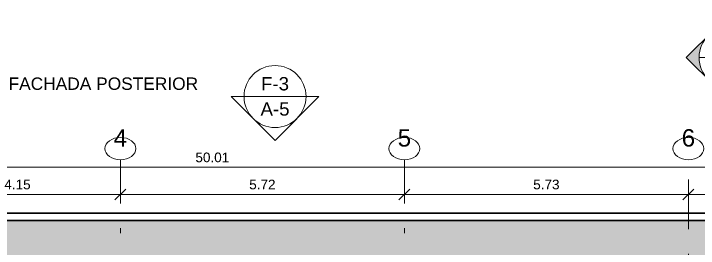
# Model space of a CAD drawing. Header units: inches. Extents: x 99003 to 99155, y 101852 to 101926.
# Drawn here: x 99029.59 to 99043.39, y 101921.04 to 101925.77 of the extents above; entities that cross this region are included whole.
import ezdxf
from ezdxf.enums import TextEntityAlignment as Align

# ---------------------------------------------------------------- set-up
doc = ezdxf.new("R2010")
doc.units = ezdxf.units.IN
doc.header["$MEASUREMENT"] = 0
doc.linetypes.add('DASHDOTX2', pattern=[2, 1, -0.5, 0, -0.5])
for name, color, linetype, lineweight in [('A_ACHU-1', 253, 'Continuous', 0), ('A_EJES', 75, 'DASHDOTX2', 5), ('A_MURO-ANTE', 7, 'Continuous', 30), ('A_TEXT', 154, 'Continuous', 0), ('A_TEXT-DIM', 54, 'Continuous', 13), ('A_TEXT-IDEN', 5, 'Continuous', 18), ('A_TEXT-SIMB', 195, 'Continuous', 20), ('simbol1', 4, 'Continuous', 0)]:
    doc.layers.add(name, color=color, linetype=linetype, lineweight=lineweight)
doc.layers.add('A_URBA-ANDN', color=7, linetype='Continuous', lineweight=15, true_color=0x259400)
doc.styles.add('ARIAL', font='arial.ttf')
doc.styles.add('DIM', font='arial.ttf')
doc.dimstyles.new('BAN_REP_1-125', dxfattribs={"dimtxt": 0.195, "dimasz": 0.2188, "dimexe": 0.15, "dimexo": 0.03, "dimgap": 0.1, "dimtad": 1, "dimzin": 4, "dimdsep": 46, "dimtxsty": 'ARIAL', "dimblk": 'OBLIQUE', "dimcen": 0.1, "dimse1": 1, "dimse2": 1, "dimclrd": 256, "dimclre": 256, "dimclrt": 256, "dimadec": 0, "dimazin": 0, "dimtfac": 1, "dimtix": 1, "dimtofl": 0, "dimtmove": 1, "dimatfit": 3, "dimldrblk": 'OPEN90', "dimfxl": 1, "dimtolj": 1, "dimtzin": 0, "dimlwd": -1, "dimlwe": -1, "dimarcsym": 0})

# ---------------------------------------------------------------- blocks, each defined once
blk = doc.blocks.new('EJE')
at = {"layer": 'A_TEXT-SIMB'}
blk.add_ellipse((0, -0.225), major_axis=(-0.312, 0), ratio=0.72, dxfattribs=at)
at = {"layer": 'A_TEXT-IDEN', "style": 'ARIAL'}
blk.add_attdef('EJE', text='', height=0.175, dxfattribs=at).set_placement((0, -0.317), align=Align.CENTER)
blk = doc.blocks.new('_Oblique')
at = {"color": 0, "linetype": 'ByBlock', "lineweight": -2}
blk.add_line((-0.5, -0.5), (0.5, 0.5), dxfattribs=at)
blk = doc.blocks.new('*D125')
at = {"layer": 'A_TEXT-DIM', "transparency": 16777216}
blk.add_line((99027.591, 101922.124), (99031.741, 101922.124), dxfattribs=at)
at = {"layer": 'DEFPOINTS', "color": 0, "transparency": 16777216}
for p in [(99027.591, 101922.47), (99031.741, 101922.426), (99031.741, 101922.124)]:
    blk.add_point(p, dxfattribs=at)
at = {"layer": 'A_TEXT-DIM', "transparency": 16777216, "xscale": 0.2188, "yscale": 0.2188, "zscale": 0.2188, "rotation": 180}
blk.add_blockref('_Oblique', (99027.591, 101922.124), dxfattribs=at)
at = {"layer": 'A_TEXT-DIM', "transparency": 16777216, "xscale": 0.2188, "yscale": 0.2188, "zscale": 0.2188}
blk.add_blockref('_Oblique', (99031.741, 101922.124), dxfattribs=at)
at = {"layer": 'A_TEXT-DIM', "transparency": 16777216, "insert": (99029.666, 101922.324), "char_height": 0.195, "attachment_point": 5, "style": 'ARIAL'}
blk.add_mtext('\\A1;4.15', dxfattribs=at)
blk = doc.blocks.new('_Open90')
at = {"color": 0, "linetype": 'ByBlock', "lineweight": -2}
for p, q in [((0, 0), (-1, 0)), ((-0.5, 0.5), (0, 0)), ((0, 0), (-0.5, -0.5))]:
    blk.add_line(p, q, dxfattribs=at)
blk = doc.blocks.new('*D126')
at = {"layer": 'A_TEXT-DIM', "transparency": 16777216}
blk.add_line((99031.741, 101922.124), (99037.466, 101922.124), dxfattribs=at)
at = {"layer": 'DEFPOINTS', "color": 0, "transparency": 16777216}
for p in [(99031.741, 101922.426), (99037.466, 101922.426), (99037.466, 101922.124)]:
    blk.add_point(p, dxfattribs=at)
at = {"layer": 'A_TEXT-DIM', "transparency": 16777216, "xscale": 0.2188, "yscale": 0.2188, "zscale": 0.2188, "rotation": 180}
blk.add_blockref('_Oblique', (99031.741, 101922.124), dxfattribs=at)
at = {"layer": 'A_TEXT-DIM', "transparency": 16777216, "xscale": 0.2188, "yscale": 0.2188, "zscale": 0.2188}
blk.add_blockref('_Oblique', (99037.466, 101922.124), dxfattribs=at)
at = {"layer": 'A_TEXT-DIM', "transparency": 16777216, "insert": (99034.603, 101922.324), "char_height": 0.195, "attachment_point": 5, "style": 'ARIAL'}
blk.add_mtext('\\A1;5.72', dxfattribs=at)
blk = doc.blocks.new('*D127')
at = {"layer": 'A_TEXT-DIM', "transparency": 16777216}
blk.add_line((99037.466, 101922.124), (99043.191, 101922.124), dxfattribs=at)
at = {"layer": 'DEFPOINTS', "color": 0, "transparency": 16777216}
for p in [(99037.466, 101922.426), (99043.191, 101922.197), (99043.191, 101922.124)]:
    blk.add_point(p, dxfattribs=at)
at = {"layer": 'A_TEXT-DIM', "transparency": 16777216, "xscale": 0.2188, "yscale": 0.2188, "zscale": 0.2188, "rotation": 180}
blk.add_blockref('_Oblique', (99037.466, 101922.124), dxfattribs=at)
at = {"layer": 'A_TEXT-DIM', "transparency": 16777216, "xscale": 0.2188, "yscale": 0.2188, "zscale": 0.2188}
blk.add_blockref('_Oblique', (99043.191, 101922.124), dxfattribs=at)
at = {"layer": 'A_TEXT-DIM', "transparency": 16777216, "insert": (99040.328, 101922.324), "char_height": 0.195, "attachment_point": 5, "style": 'ARIAL'}
blk.add_mtext('\\A1;5.73', dxfattribs=at)
blk = doc.blocks.new('*D128')
at = {"layer": 'A_TEXT-DIM', "transparency": 16777216}
blk.add_line((99043.191, 101922.124), (99045.39, 101922.124), dxfattribs=at)
at = {"layer": 'DEFPOINTS', "color": 0, "transparency": 16777216}
for p in [(99043.191, 101922.197), (99045.39, 101922.124), (99045.39, 101922.048)]:
    blk.add_point(p, dxfattribs=at)
at = {"layer": 'A_TEXT-DIM', "transparency": 16777216, "xscale": 0.2188, "yscale": 0.2188, "zscale": 0.2188, "rotation": 180}
blk.add_blockref('_Oblique', (99043.191, 101922.124), dxfattribs=at)
at = {"layer": 'A_TEXT-DIM', "transparency": 16777216, "xscale": 0.2188, "yscale": 0.2188, "zscale": 0.2188}
blk.add_blockref('_Oblique', (99045.39, 101922.124), dxfattribs=at)
at = {"layer": 'A_TEXT-DIM', "transparency": 16777216, "insert": (99044.291, 101922.324), "char_height": 0.195, "attachment_point": 5, "style": 'ARIAL'}
blk.add_mtext('\\A1;2.20', dxfattribs=at)
blk = doc.blocks.new('*D383')
at = {"layer": 'A_TEXT-DIM', "transparency": 16777216}
blk.add_line((99058.599, 101922.672), (99008.589, 101922.672), dxfattribs=at)
at = {"layer": 'DEFPOINTS', "color": 0, "transparency": 16777216}
for p in [(99008.589, 101922.672), (99008.589, 101921.749), (99058.599, 101921.749)]:
    blk.add_point(p, dxfattribs=at)
at = {"layer": 'A_TEXT-DIM', "transparency": 16777216, "xscale": 0.2188, "yscale": 0.2188, "zscale": 0.2188, "rotation": 180}
blk.add_blockref('_Oblique', (99008.589, 101922.672), dxfattribs=at)
at = {"layer": 'A_TEXT-DIM', "transparency": 16777216, "xscale": 0.2188, "yscale": 0.2188, "zscale": 0.2188}
blk.add_blockref('_Oblique', (99058.599, 101922.672), dxfattribs=at)
at = {"layer": 'A_TEXT-DIM', "transparency": 16777216, "insert": (99033.594, 101922.871), "char_height": 0.195, "attachment_point": 5, "style": 'ARIAL'}
blk.add_mtext('\\A1;50.01', dxfattribs=at)
blk = doc.blocks.new('FACAHDA DETALLE')
at = {"layer": 'A_TEXT-SIMB'}
for p, q in [((0.4419, 0.4419), (0, 0)), ((0.4419, 0.4419), (0.8839, 0)), ((0.8839, 0), (0, 0)), ((0.7544, 0), (0.8839, 0))]:
    blk.add_line(p, q, dxfattribs=at)
blk.add_circle((0.4419, 0), 0.3125, dxfattribs=at)
at = {"layer": 'simbol1', "color": 1}
blk.add_line((0.1294, 0), (0, 0), dxfattribs=at)
at = {"layer": 'A_TEXT-IDEN', "style": 'ARIAL'}
for tag, p in [('FACHADA', (0.4419, 0.058)), ('DETALLE', (0.4419, -0.197))]:
    blk.add_attdef(tag, text='', height=0.1346, dxfattribs=at).set_placement(p, align=Align.CENTER)
blk = doc.blocks.new('*U101')
at = {"layer": 'A_ACHU-1'}
h = blk.add_hatch(color=256, dxfattribs=at)
h.paths.add_polyline_path([(0.221, 0.221), (0, 0), (0.221, -0.221, -0.414214)])
h.paths.add_polyline_path([(0.221, 0.221, -0.198912), (0.4419, 0.3125), (0.4419, 0.4419)])
h.paths.add_polyline_path([(0.4419, -0.4419), (0.4419, -0.3125, -0.198912), (0.221, -0.221)])
at = {"layer": 'A_TEXT-SIMB'}
for p, q in [((0, 0), (0.4419, 0.4419)), ((0.4419, 0.3125), (0.4419, 0.4419)), ((0.7544, 0), (0.1294, 0)), ((0, 0), (0.4419, -0.4419)), ((0.4419, -0.3125), (0.4419, -0.4419)), ((0.4419, -0.3125), (0.4419, -1.3172))]:
    blk.add_line(p, q, dxfattribs=at)
blk.add_circle((0.4419, 0), 0.3125, dxfattribs=at)
at = {"layer": 'A_TEXT-IDEN', "style": 'ARIAL'}
for tag, p in [('CORTE', (0.4419, 0.058)), ('DETALLE', (0.4419, -0.197))]:
    blk.add_attdef(tag, text='', height=0.1346, dxfattribs=at).set_placement(p, align=Align.CENTER)

msp = doc.modelspace()

# ---------------------------------------------------------------- hatches: boundary and pattern name
at = {"layer": 'A_URBA-ANDN'}
h = msp.add_hatch(dxfattribs=at)
h.set_pattern_fill('CROSS', color=256, scale=0.35, angle=90)
h.paths.add_polyline_path([(99055.892, 101914.499), (99055.892, 101881.905), (99057.445, 101881.905), (99058.445, 101921.599), (99015.041, 101921.599), (99015.049, 101919.499), (99027.791, 101919.499), (99043.391, 101919.499), (99045.192, 101919.499), (99055.892, 101919.499), (99055.892, 101914.499)])

# ---------------------------------------------------------------- linework, layer by layer
at = {"layer": 'A_EJES'}
for p, q in [((99031.741, 101909.345), (99031.741, 101922.825)), ((99037.466, 101909.345), (99037.466, 101922.825)), ((99043.191, 101908.825), (99043.191, 101922.825))]:
    msp.add_line(p, q, dxfattribs=at)
at = {"layer": 'A_MURO-ANTE', "ltscale": 0.5}
for p, q in [((99058.599, 101921.749), (99008.589, 101921.749)), ((99058.445, 101921.599), (99008.735, 101921.599))]:
    msp.add_line(p, q, dxfattribs=at)

# ---------------------------------------------------------------- block references
at = {"xscale": 2, "yscale": 2, "zscale": 2}
msp.add_blockref('*U101', (99043.147, 101924.889), dxfattribs=at).add_auto_attribs({'DETALLE': 'A-4', 'CORTE': 'D'})
ref = msp.add_blockref('EJE', (99031.741, 101923.275))
ref.add_attrib('EJE', '4', dxfattribs={"layer": 'A_TEXT-IDEN', "height": 0.35, "style": 'ARIAL'}).set_placement((99031.741, 101923.091), align=Align.CENTER)
ref = msp.add_blockref('EJE', (99037.466, 101923.275))
ref.add_attrib('EJE', '5', dxfattribs={"layer": 'A_TEXT-IDEN', "height": 0.35, "style": 'ARIAL'}).set_placement((99037.466, 101923.091), align=Align.CENTER)
ref = msp.add_blockref('EJE', (99043.191, 101923.275))
ref.add_attrib('EJE', '6', dxfattribs={"layer": 'A_TEXT-IDEN', "height": 0.35, "style": 'ARIAL'}).set_placement((99043.191, 101923.091), align=Align.CENTER)
at = {"layer": 'A_TEXT-DIM'}
ref = msp.add_blockref('FACAHDA DETALLE', (99033.974, 101924.1), dxfattribs=dict(at, xscale=-2, yscale=2, zscale=2, rotation=180))
ref.add_attrib('FACHADA', 'A-5', dxfattribs={"layer": 'A_TEXT-IDEN', "height": 0.2692, "style": 'ARIAL'}).set_placement((99034.858, 101923.715), align=Align.CENTER)
ref.add_attrib('DETALLE', 'F-3', dxfattribs={"layer": 'A_TEXT-IDEN', "height": 0.2692, "style": 'ARIAL'}).set_placement((99034.858, 101924.224), align=Align.CENTER)

# ---------------------------------------------------------------- texts
at = {"layer": 'A_TEXT', "style": 'DIM'}
msp.add_text('FACHADA POSTERIOR', height=0.25, dxfattribs=at).set_placement((99029.486, 101924.235))

# ---------------------------------------------------------------- dimensions: what is measured, and where the dimension line sits
at = {"layer": 'A_TEXT-DIM'}
dim = msp.add_aligned_dim(p1=(99058.599, 101921.749), p2=(99008.589, 101921.749), distance=-0.922, dimstyle='BAN_REP_1-125', dxfattribs=at)
dim.commit()
dim.dimension.update_dxf_attribs({"geometry": '*D383', "text_midpoint": (99033.594, 101922.871)})
for base, p1, p2, picture, middle in [((99031.741, 101922.124), (99027.591, 101922.47), (99031.741, 101922.426), '*D125', (99029.666, 101922.324)), ((99037.46573, 101922.12417), (99031.74074, 101922.42648), (99037.46573, 101922.42648), '*D126', (99034.60324, 101922.32373)), ((99043.1908, 101922.1242), (99037.4657, 101922.4265), (99043.1908, 101922.197), '*D127', (99040.3282, 101922.3238)), ((99045.39, 101922.124), (99043.191, 101922.197), (99045.39, 101922.048), '*D128', (99044.291, 101922.324))]:
    dim = msp.add_linear_dim(base=base, p1=p1, p2=p2, dimstyle='BAN_REP_1-125', dxfattribs=at)
    dim.commit()
    dim.dimension.update_dxf_attribs({"geometry": picture, "text_midpoint": middle})

doc.saveas('drawing.dxf')
